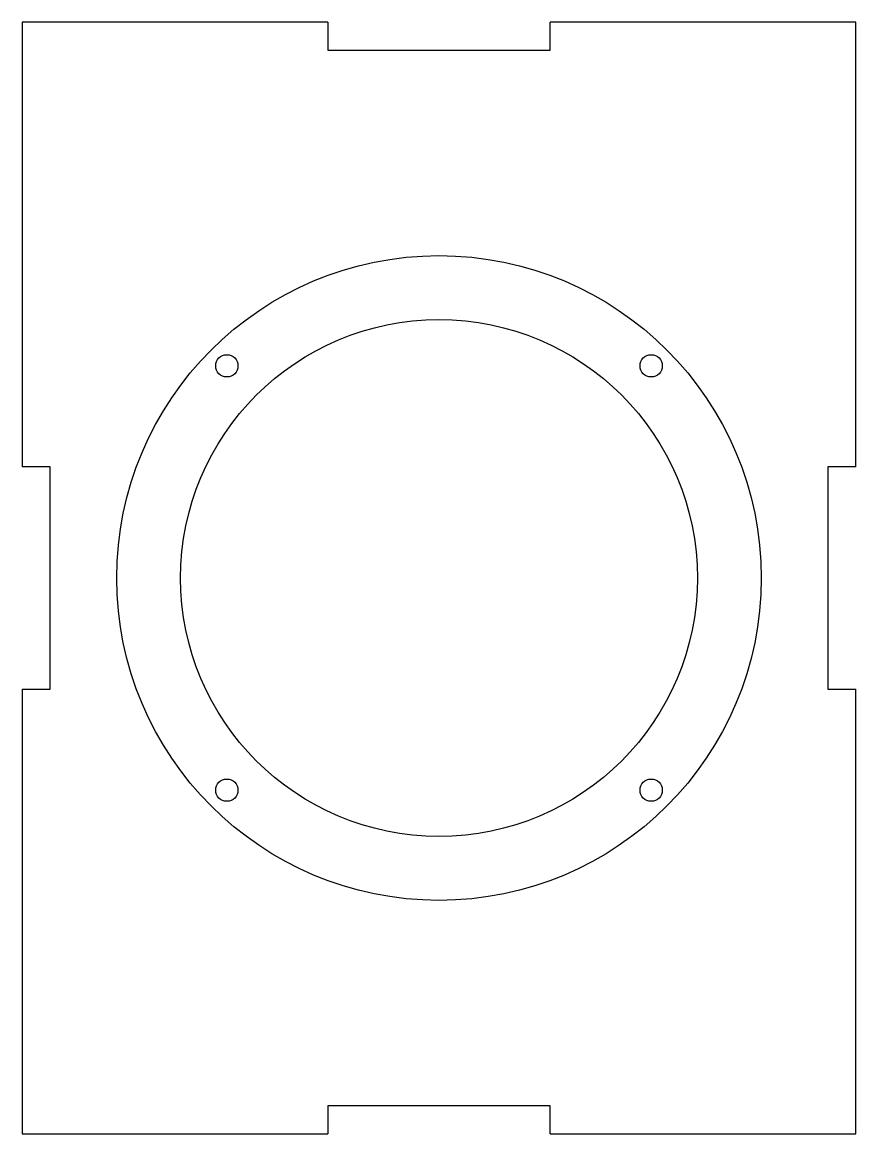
# Model space of a CAD drawing. Header units: millimetres. Extents: x -75 to 75, y -100 to 100.
import ezdxf

# ---------------------------------------------------------------- set-up
doc = ezdxf.new("R2010")
doc.units = ezdxf.units.MM

msp = doc.modelspace()

# ---------------------------------------------------------------- linework, layer by layer
at = {"color": 7, "linetype": 'Continuous', "lineweight": 25}
for p, q in [((-20, 100), (-75, 100)), ((-75, 100), (-75, 20)), ((-20, 100), (-20, 95)), ((20, 95), (20, 100)), ((75, 100), (20, 100)), ((75, 20), (75, 100)), ((-20, 95), (20, 95)), ((-70, 20), (-75, 20)), ((-70, -20), (-70, 20)), ((75, 20), (70, 20)), ((70, 20), (70, -20)), ((-75, -20), (-75, -100)), ((-75, -20), (-70, -20)), ((70, -20), (75, -20)), ((75, -100), (75, -20)), ((-20, -95), (-20, -100)), ((20, -95), (-20, -95)), ((20, -100), (20, -95)), ((-75, -100), (-20, -100)), ((20, -100), (75, -100))]:
    msp.add_line(p, q, dxfattribs=at)
for centre, radius in [((0, 0), 58), ((0, 0), 46.5), ((-38.18, 38.18), 2), ((38.18, 38.18), 2), ((-38.18, -38.18), 2), ((38.18, -38.18), 2)]:
    msp.add_circle(centre, radius, dxfattribs=at)

doc.saveas('drawing.dxf')
